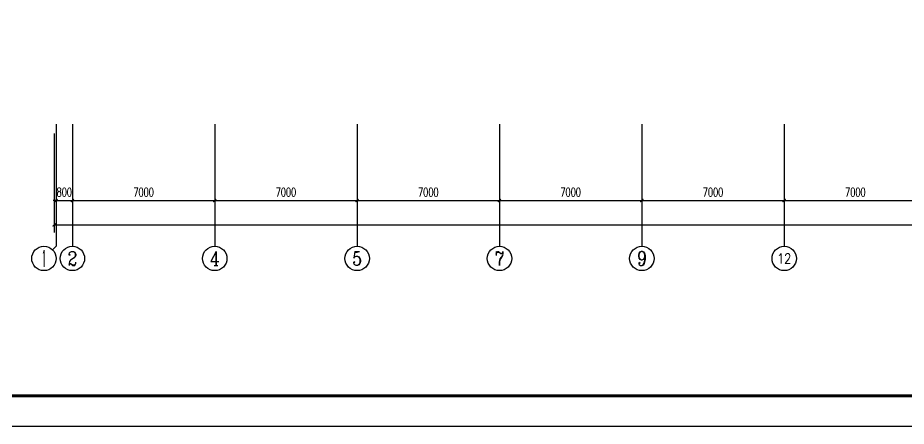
# Model space of a CAD drawing. Extents: x 0 to 302064749, y -59725395 to 1524223.
# Drawn here: x 2056921 to 2100608, y 1269273 to 1289368 of the extents above; entities that cross this region are included whole.
import ezdxf
from ezdxf.enums import TextEntityAlignment as Align

# ---------------------------------------------------------------- set-up
doc = ezdxf.new("R2010")
doc.units = 0
doc.header["$LTSCALE"] = 1000
for name, color, linetype in [('0-底图', 7, 'Continuous'), ('AXIS', 3, 'Continuous'), ('AXIS_TEXT', 7, 'Continuous'), ('BTTK', 7, 'Continuous'), ('PUB_TITLE', 4, 'Continuous')]:
    doc.layers.add(name, color=color, linetype=linetype)
doc.styles.add('_TCH_AXIS', font='COMPLEX', dxfattribs={"bigfont": 'GBCBIG'})
doc.styles.add('A_DIM_T3', font='simplex.shx', dxfattribs={"width": 0.7, "bigfont": 'gbcbig.shx'})
doc.styles.add('COMPLEX', font='COMPLEX')
doc.styles.add('HZ(TK)', font='geniso.shx', dxfattribs={"width": 0.9, "bigfont": 'hztxt.shx'})
doc.dimstyles.new('_TCH_ARCH&&150', dxfattribs={"dimtxt": 420, "dimasz": 150, "dimexe": 375, "dimexo": 450, "dimgap": 202.5, "dimtad": 1, "dimdec": 0, "dimzin": 0, "dimdsep": 46, "dimtxsty": 'A_DIM_T3', "dimblk": 'ARCHTICK', "dimcen": 0.09, "dimclrt": 7, "dimazin": 2, "dimtfac": 1, "dimtdec": 0, "dimtix": 1, "dimtmove": 2, "dimatfit": 3, "dimfxl": 150, "dimtolj": 1, "dimtzin": 0, "dimarcsym": 0})

# ---------------------------------------------------------------- blocks, each defined once
blk = doc.blocks.new('vhtemplate_2020年新竖式图框_A0')
at = {"layer": 'PUB_TITLE', "color": 7}
blk.add_lwpolyline([(0, 0), (1189, 0), (1189, 841), (0, 841)], close=True, dxfattribs=at)
at = {"layer": 'PUB_TITLE', "const_width": 1}
blk.add_lwpolyline([(25, 10), (1179, 10), (1179, 831), (25, 831)], close=True, dxfattribs=at)
at = {"layer": 'BTTK', "color": 4, "style": 'HZ(TK)', "width": 0.9}
for tag, p in [('合作单位', (1144, 743.5)), ('建设单位', (1144, 209.5)), ('工程名称', (1144, 176.5)), ('子项名称', (1154, 160)), ('图纸名称', (1144, 141))]:
    blk.add_attdef(tag, text='', height=3.5, dxfattribs=at).set_placement(p, align=Align.MIDDLE_CENTER)
for tag, p in [('注册证书号', (1156.5, 309.01)), ('注册印章号', (1156.5, 301.01)), ('设计号', (1154, 193)), ('图别', (1137.75, 34)), ('图号', (1170.25, 34)), ('版本号', (1137.75, 26)), ('日期', (1170.25, 26))]:
    blk.add_attdef(tag, text='', height=3.5, dxfattribs=at).set_placement(p, align=Align.MIDDLE)
blk = doc.blocks.new('_AXISO')
blk.add_circle((0, 0), 0.5)
at = {"layer": 'AXIS_TEXT', "style": 'COMPLEX', "width": 1.041667}
blk.add_attdef('A', text='', height=0.56, dxfattribs=at).set_placement((-0.25, -0.28), (0.25, -0.28), align=Align.FIT)
blk = doc.blocks.new('_ArchTick')
at = {"color": 0, "linetype": 'ByBlock', "const_width": 0.4}
blk.add_lwpolyline([(-0.5, -0.5), (0.5, 0.5)], dxfattribs=at)
blk = doc.blocks.new('*D794')
at = {"layer": 'AXIS', "color": 0, "lineweight": -2, "transparency": 16777216}
for p, q in [((1061311, -195248), (1061311, -200123)), ((1172511, -195248), (1172511, -200123)), ((1061311, -199748), (1172511, -199748))]:
    blk.add_line(p, q, dxfattribs=at)
at = {"layer": 'Defpoints', "color": 0, "transparency": 16777216}
for p in [(1061311, -194798), (1172511, -194798), (1172511, -199748)]:
    blk.add_point(p, dxfattribs=at)
at = {"layer": 'AXIS', "color": 0, "lineweight": -2, "transparency": 16777216, "xscale": 150, "yscale": 150, "zscale": 150, "rotation": 180}
blk.add_blockref('_ArchTick', (1061311, -199748), dxfattribs=at)
at = {"layer": 'AXIS', "color": 0, "lineweight": -2, "transparency": 16777216, "xscale": 150, "yscale": 150, "zscale": 150}
blk.add_blockref('_ArchTick', (1172511, -199748), dxfattribs=at)
at = {"layer": 'AXIS', "color": 7, "transparency": 16777216, "insert": (1116911, -199335), "char_height": 420, "attachment_point": 5, "style": 'A_DIM_T3'}
blk.add_mtext('\\A1;111200', dxfattribs=at)
blk = doc.blocks.new('*D841')
at = {"layer": 'AXIS', "color": 0, "lineweight": -2, "transparency": 16777216}
for p, q in [((1061411, -195248), (1061411, -198923)), ((1062211, -195248), (1062211, -198923)), ((1061411, -198548), (1061261, -198548)), ((1061411, -198548), (1062211, -198548)), ((1062211, -198548), (1062361, -198548))]:
    blk.add_line(p, q, dxfattribs=at)
at = {"layer": 'Defpoints', "color": 0, "transparency": 16777216}
for p in [(1061411, -194798), (1062211, -194798), (1062211, -198548)]:
    blk.add_point(p, dxfattribs=at)
at = {"layer": 'AXIS', "color": 0, "lineweight": -2, "transparency": 16777216, "xscale": 150, "yscale": 150, "zscale": 150}
blk.add_blockref('_ArchTick', (1061411, -198548), dxfattribs=at)
at = {"layer": 'AXIS', "color": 0, "lineweight": -2, "transparency": 16777216, "xscale": 150, "yscale": 150, "zscale": 150, "rotation": 180}
blk.add_blockref('_ArchTick', (1062211, -198548), dxfattribs=at)
at = {"layer": 'AXIS', "color": 7, "transparency": 16777216, "insert": (1061811, -198135), "char_height": 420, "attachment_point": 5, "style": 'A_DIM_T3'}
blk.add_mtext('\\A1;800', dxfattribs=at)
blk = doc.blocks.new('*D842')
at = {"layer": 'AXIS', "color": 0, "lineweight": -2, "transparency": 16777216}
for p, q in [((1062211, -195248), (1062211, -198923)), ((1069211, -195248), (1069211, -198923)), ((1062211, -198548), (1069211, -198548))]:
    blk.add_line(p, q, dxfattribs=at)
at = {"layer": 'Defpoints', "color": 0, "transparency": 16777216}
for p in [(1062211, -194798), (1069211, -194798), (1069211, -198548)]:
    blk.add_point(p, dxfattribs=at)
at = {"layer": 'AXIS', "color": 0, "lineweight": -2, "transparency": 16777216, "xscale": 150, "yscale": 150, "zscale": 150, "rotation": 180}
blk.add_blockref('_ArchTick', (1062211, -198548), dxfattribs=at)
at = {"layer": 'AXIS', "color": 0, "lineweight": -2, "transparency": 16777216, "xscale": 150, "yscale": 150, "zscale": 150}
blk.add_blockref('_ArchTick', (1069211, -198548), dxfattribs=at)
at = {"layer": 'AXIS', "color": 7, "transparency": 16777216, "insert": (1065711, -198135), "char_height": 420, "attachment_point": 5, "style": 'A_DIM_T3'}
blk.add_mtext('\\A1;7000', dxfattribs=at)
blk = doc.blocks.new('*D843')
at = {"layer": 'AXIS', "color": 0, "lineweight": -2, "transparency": 16777216}
for p, q in [((1069211, -195248), (1069211, -198923)), ((1076211, -195248), (1076211, -198923)), ((1069211, -198548), (1076211, -198548))]:
    blk.add_line(p, q, dxfattribs=at)
at = {"layer": 'Defpoints', "color": 0, "transparency": 16777216}
for p in [(1069211, -194798), (1076211, -194798), (1076211, -198548)]:
    blk.add_point(p, dxfattribs=at)
at = {"layer": 'AXIS', "color": 0, "lineweight": -2, "transparency": 16777216, "xscale": 150, "yscale": 150, "zscale": 150, "rotation": 180}
blk.add_blockref('_ArchTick', (1069211, -198548), dxfattribs=at)
at = {"layer": 'AXIS', "color": 0, "lineweight": -2, "transparency": 16777216, "xscale": 150, "yscale": 150, "zscale": 150}
blk.add_blockref('_ArchTick', (1076211, -198548), dxfattribs=at)
at = {"layer": 'AXIS', "color": 7, "transparency": 16777216, "insert": (1072711, -198135), "char_height": 420, "attachment_point": 5, "style": 'A_DIM_T3'}
blk.add_mtext('\\A1;7000', dxfattribs=at)
blk = doc.blocks.new('*D844')
at = {"layer": 'AXIS', "color": 0, "lineweight": -2, "transparency": 16777216}
for p, q in [((1076211, -195248), (1076211, -198923)), ((1083211, -195248), (1083211, -198923)), ((1076211, -198548), (1083211, -198548))]:
    blk.add_line(p, q, dxfattribs=at)
at = {"layer": 'Defpoints', "color": 0, "transparency": 16777216}
for p in [(1076211, -194798), (1083211, -194798), (1083211, -198548)]:
    blk.add_point(p, dxfattribs=at)
at = {"layer": 'AXIS', "color": 0, "lineweight": -2, "transparency": 16777216, "xscale": 150, "yscale": 150, "zscale": 150, "rotation": 180}
blk.add_blockref('_ArchTick', (1076211, -198548), dxfattribs=at)
at = {"layer": 'AXIS', "color": 0, "lineweight": -2, "transparency": 16777216, "xscale": 150, "yscale": 150, "zscale": 150}
blk.add_blockref('_ArchTick', (1083211, -198548), dxfattribs=at)
at = {"layer": 'AXIS', "color": 7, "transparency": 16777216, "insert": (1079711, -198135), "char_height": 420, "attachment_point": 5, "style": 'A_DIM_T3'}
blk.add_mtext('\\A1;7000', dxfattribs=at)
blk = doc.blocks.new('*D845')
at = {"layer": 'AXIS', "color": 0, "lineweight": -2, "transparency": 16777216}
for p, q in [((1083211, -195248), (1083211, -198923)), ((1090211, -195248), (1090211, -198923)), ((1083211, -198548), (1090211, -198548))]:
    blk.add_line(p, q, dxfattribs=at)
at = {"layer": 'Defpoints', "color": 0, "transparency": 16777216}
for p in [(1083211, -194798), (1090211, -194798), (1090211, -198548)]:
    blk.add_point(p, dxfattribs=at)
at = {"layer": 'AXIS', "color": 0, "lineweight": -2, "transparency": 16777216, "xscale": 150, "yscale": 150, "zscale": 150, "rotation": 180}
blk.add_blockref('_ArchTick', (1083211, -198548), dxfattribs=at)
at = {"layer": 'AXIS', "color": 0, "lineweight": -2, "transparency": 16777216, "xscale": 150, "yscale": 150, "zscale": 150}
blk.add_blockref('_ArchTick', (1090211, -198548), dxfattribs=at)
at = {"layer": 'AXIS', "color": 7, "transparency": 16777216, "insert": (1086711, -198135), "char_height": 420, "attachment_point": 5, "style": 'A_DIM_T3'}
blk.add_mtext('\\A1;7000', dxfattribs=at)
blk = doc.blocks.new('*D846')
at = {"layer": 'AXIS', "color": 0, "lineweight": -2, "transparency": 16777216}
for p, q in [((1090211, -195248), (1090211, -198923)), ((1097211, -195248), (1097211, -198923)), ((1090211, -198548), (1097211, -198548))]:
    blk.add_line(p, q, dxfattribs=at)
at = {"layer": 'Defpoints', "color": 0, "transparency": 16777216}
for p in [(1090211, -194798), (1097211, -194798), (1097211, -198548)]:
    blk.add_point(p, dxfattribs=at)
at = {"layer": 'AXIS', "color": 0, "lineweight": -2, "transparency": 16777216, "xscale": 150, "yscale": 150, "zscale": 150, "rotation": 180}
blk.add_blockref('_ArchTick', (1090211, -198548), dxfattribs=at)
at = {"layer": 'AXIS', "color": 0, "lineweight": -2, "transparency": 16777216, "xscale": 150, "yscale": 150, "zscale": 150}
blk.add_blockref('_ArchTick', (1097211, -198548), dxfattribs=at)
at = {"layer": 'AXIS', "color": 7, "transparency": 16777216, "insert": (1093711, -198135), "char_height": 420, "attachment_point": 5, "style": 'A_DIM_T3'}
blk.add_mtext('\\A1;7000', dxfattribs=at)
blk = doc.blocks.new('*D847')
at = {"layer": 'AXIS', "color": 0, "lineweight": -2, "transparency": 16777216}
for p, q in [((1097211, -195248), (1097211, -198923)), ((1104211, -195248), (1104211, -198923)), ((1097211, -198548), (1104211, -198548))]:
    blk.add_line(p, q, dxfattribs=at)
at = {"layer": 'Defpoints', "color": 0, "transparency": 16777216}
for p in [(1097211, -194798), (1104211, -194798), (1104211, -198548)]:
    blk.add_point(p, dxfattribs=at)
at = {"layer": 'AXIS', "color": 0, "lineweight": -2, "transparency": 16777216, "xscale": 150, "yscale": 150, "zscale": 150, "rotation": 180}
blk.add_blockref('_ArchTick', (1097211, -198548), dxfattribs=at)
at = {"layer": 'AXIS', "color": 0, "lineweight": -2, "transparency": 16777216, "xscale": 150, "yscale": 150, "zscale": 150}
blk.add_blockref('_ArchTick', (1104211, -198548), dxfattribs=at)
at = {"layer": 'AXIS', "color": 7, "transparency": 16777216, "insert": (1100711, -198135), "char_height": 420, "attachment_point": 5, "style": 'A_DIM_T3'}
blk.add_mtext('\\A1;7000', dxfattribs=at)
blk = doc.blocks.new('jgfjh')
at = {"layer": 'AXIS'}
for p, q in [((1061411.3, -194797.5), (1061411.3, -200797.5)), ((1062211.3, -194797.5), (1062211.3, -200797.5)), ((1069211.3, -194797.5), (1069211.3, -200797.5)), ((1076211.3, -194797.5), (1076211.3, -200797.5)), ((1083211.3, -194797.5), (1083211.3, -200797.5)), ((1090211.3, -194797.5), (1090211.3, -200797.5)), ((1097211.3, -194797.5), (1097211.3, -200797.5)), ((1061235.6, -200973.3), (1061411.3, -200797.5))]:
    blk.add_line(p, q, dxfattribs=at)
ref = blk.add_blockref('_AXISO', (1060811.3, -201397.5), dxfattribs=dict(at, xscale=1200, yscale=1200, zscale=1200))
ref.add_attrib('A', '1', dxfattribs={"layer": 'AXIS_TEXT', "height": 817.2, "style": '_TCH_AXIS', "width": 0.555556}).set_placement((1060714, -201806.1), (1060908.6, -201806.1), align=Align.FIT)
ref = blk.add_blockref('_AXISO', (1062211.3, -201397.5), dxfattribs=dict(at, xscale=1200, yscale=1200, zscale=1200))
ref.add_attrib('A', '2', dxfattribs={"layer": 'AXIS_TEXT', "height": 698.9, "style": '_TCH_AXIS'}).set_placement((1061978.3, -201747), (1062444.3, -201747), align=Align.FIT)
ref = blk.add_blockref('_AXISO', (1069211.3, -201397.5), dxfattribs=dict(at, xscale=1200, yscale=1200, zscale=1200))
ref.add_attrib('A', '4', dxfattribs={"layer": 'AXIS_TEXT', "height": 683.5, "style": '_TCH_AXIS', "width": 0.9375}).set_placement((1068967.2, -201739.3), (1069455.4, -201739.3), align=Align.FIT)
ref = blk.add_blockref('_AXISO', (1076211.3, -201397.5), dxfattribs=dict(at, xscale=1200, yscale=1200, zscale=1200))
ref.add_attrib('A', '5', dxfattribs={"layer": 'AXIS_TEXT', "height": 698.9, "style": '_TCH_AXIS'}).set_placement((1075978.3, -201747), (1076444.3, -201747), align=Align.FIT)
ref = blk.add_blockref('_AXISO', (1083211.3, -201397.5), dxfattribs=dict(at, xscale=1200, yscale=1200, zscale=1200))
ref.add_attrib('A', '7', dxfattribs={"layer": 'AXIS_TEXT', "height": 698.9, "style": '_TCH_AXIS'}).set_placement((1082978.3, -201747), (1083444.3, -201747), align=Align.FIT)
ref = blk.add_blockref('_AXISO', (1090211.3, -201397.5), dxfattribs=dict(at, xscale=1200, yscale=1200, zscale=1200))
ref.add_attrib('A', '9', dxfattribs={"layer": 'AXIS_TEXT', "height": 714.2, "style": '_TCH_AXIS', "width": 0.928571}).set_placement((1089990.2, -201754.6), (1090432.4, -201754.6), align=Align.FIT)
ref = blk.add_blockref('_AXISO', (1097211.3, -201397.5), dxfattribs=dict(at, xscale=1200, yscale=1200, zscale=1200))
ref.add_attrib('A', '12', dxfattribs={"layer": 'AXIS_TEXT', "height": 481.71, "style": '_TCH_AXIS', "width": 1.034483}).set_placement((1096867.2, -201638.4), (1097555.4, -201638.4), align=Align.FIT)
for p1, p2, distance, picture, middle in [((1061311.3, -194797.5), (1172511.3, -194797.5), -4950, '*D794', (1116911.3, -199335)), ((1061411.3, -194797.5), (1062211.3, -194797.5), -3750, '*D841', (1061811.3, -198135)), ((1062211.3, -194797.5), (1069211.3, -194797.5), -3750, '*D842', (1065711.3, -198135)), ((1069211.3, -194797.5), (1076211.3, -194797.5), -3750, '*D843', (1072711.3, -198135)), ((1076211.3, -194797.5), (1083211.3, -194797.5), -3750, '*D844', (1079711.3, -198135)), ((1083211.3, -194797.5), (1090211.3, -194797.5), -3750, '*D845', (1086711.3, -198135)), ((1090211.3, -194797.5), (1097211.3, -194797.5), -3750, '*D846', (1093711.3, -198135)), ((1097211.3, -194797.5), (1104211.3, -194797.5), -3750, '*D847', (1100711.3, -198135))]:
    dim = blk.add_aligned_dim(p1=p1, p2=p2, distance=distance, dimstyle='_TCH_ARCH&&150', dxfattribs=at)
    dim.commit()
    dim.dimension.update_dxf_attribs({"geometry": picture, "text_midpoint": middle})

msp = doc.modelspace()

# ---------------------------------------------------------------- block references
at = {"layer": '0-底图', "xscale": 150, "yscale": 150, "zscale": 150}
msp.add_blockref('vhtemplate_2020年新竖式图框_A0', (2031892, 1269273), dxfattribs=at)
at = {"layer": '0-底图'}
msp.add_blockref('jgfjh', (997397, 1478924), dxfattribs=at)

doc.saveas('drawing.dxf')
